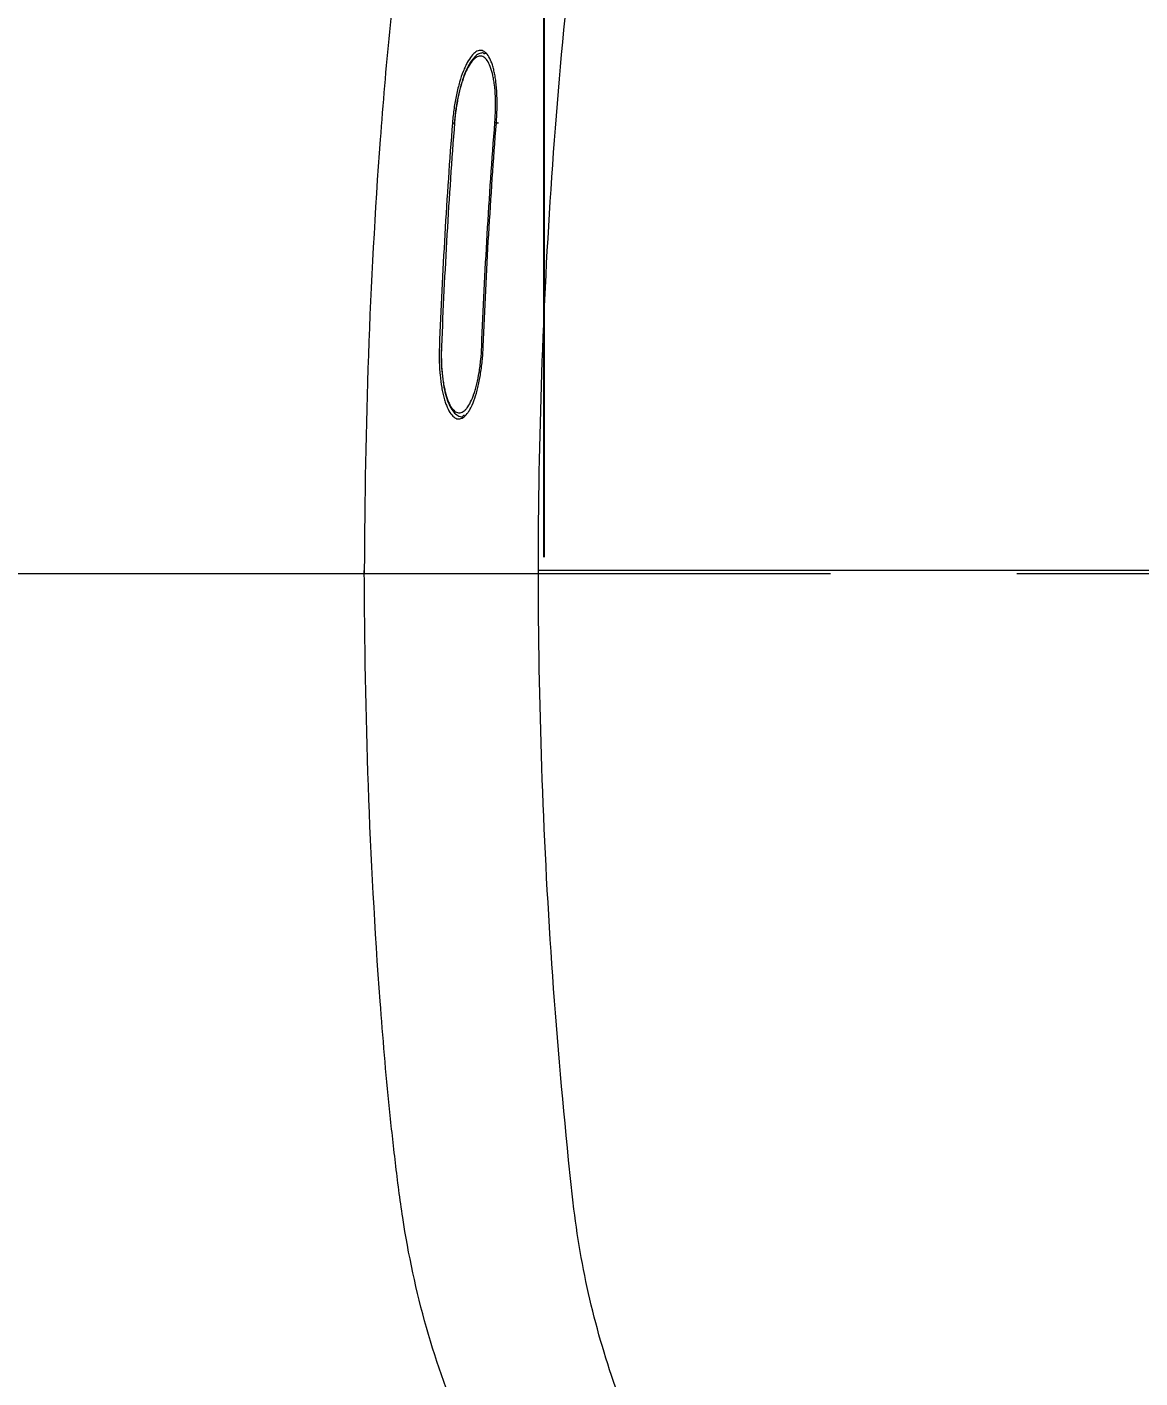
# Model space of a CAD drawing. Extents: x 2963 to 9049, y -570 to 1982.
# Drawn here: x 3151.1 to 3300.3, y 1094 to 1275.1 of the extents above; entities that cross this region are included whole.
import ezdxf

# ---------------------------------------------------------------- set-up
doc = ezdxf.new("R2010")
doc.units = 0
doc.header["$LTSCALE"] = 20
doc.header["$MEASUREMENT"] = 0
doc.linetypes.add('CENTER', pattern=[2, 1.25, -0.25, 0.25, -0.25])
doc.layers.get('0').update_dxf_attribs({"linetype": 'CONTINUOUS'})
doc.layers.get('DEFPOINTS').update_dxf_attribs({"linetype": 'CONTINUOUS'})
doc.layers.add('1', color=7, linetype='CONTINUOUS')
doc.styles.get("Standard").update_dxf_attribs({"font": 'NanumGothic.ttf'})
doc.dimstyles.get("Standard").update_dxf_attribs({"dimtxt": 2.7, "dimasz": 2.5, "dimexe": 1.5, "dimexo": 1.5, "dimgap": 1.5, "dimtad": 1, "dimdec": 0, "dimlfac": 10, "dimzin": 0, "dimdsep": 46, "dimtxsty": 'Standard', "dimcen": 0, "dimclrt": 2, "dimadec": 0, "dimazin": 0, "dimtfac": 1, "dimtdec": 0, "dimtmove": 0, "dimatfit": 3, "dimfxl": 0, "dimtolj": 1, "dimtzin": 0, "dimarcsym": 0})

# ---------------------------------------------------------------- blocks, each defined once
blk = doc.blocks.new('*D41')
at = {"color": 3, "lineweight": -2}
for p, q in [((3121.31, 1203.62), (3121.31, 1534.65)), ((3855.19, 1203.62), (3855.19, 1534.65)), ((3145.31, 1528.65), (3831.19, 1528.65))]:
    blk.add_line(p, q, dxfattribs=at)
at = {"color": 3}
for points in [[(3145.31, 1532.65), (3145.31, 1524.65), (3121.31, 1528.65)], [(3831.19, 1532.65), (3831.19, 1524.65), (3855.19, 1528.65)]]:
    blk.add_solid(points, dxfattribs=at)
at = {"layer": 'DEFPOINTS', "color": 0}
for p in [(3855.19, 1528.65), (3121.31, 1201.82), (3855.19, 1201.82)]:
    blk.add_point(p, dxfattribs=at)
at = {"color": 2, "insert": (3488.25, 1553.73), "char_height": 24, "attachment_point": 5}
blk.add_mtext('\\A1;735', dxfattribs=at)
blk = doc.blocks.new('*D42')
at = {"color": 3, "lineweight": -2}
for p, q in [((3220.39, 1204.08), (3220.39, 1476.18)), ((3855.17, 1204.08), (3855.17, 1476.18)), ((3244.39, 1470.18), (3831.17, 1470.18))]:
    blk.add_line(p, q, dxfattribs=at)
at = {"color": 3}
for points in [[(3244.39, 1474.18), (3244.39, 1466.18), (3220.39, 1470.18)], [(3831.17, 1474.18), (3831.17, 1466.18), (3855.17, 1470.18)]]:
    blk.add_solid(points, dxfattribs=at)
at = {"layer": 'DEFPOINTS', "color": 0}
for p in [(3855.17, 1470.18), (3220.39, 1202.28, 0), (3855.17, 1202.28, 0)]:
    blk.add_point(p, dxfattribs=at)
at = {"color": 2, "insert": (3537.78, 1495.26), "char_height": 24, "attachment_point": 5}
blk.add_mtext('\\A1;635', dxfattribs=at)

msp = doc.modelspace()

# ---------------------------------------------------------------- linework, layer by layer
at = {"color": 7, "linetype": 'Continuous', "lineweight": 15}
msp.add_line((3208.11, 1262.28, 0), (3208.38, 1262.28, 0), dxfattribs=at)
at = {"color": 7, "linetype": 'Continuous', "lineweight": 15, "elevation": 0, "flags": 128}
for points in [[(3213.8, 1262.32), (3213.83, 1262.31), (3213.87, 1262.31), (3213.92, 1262.31), (3213.98, 1262.3), (3214.05, 1262.3), (3214.12, 1262.29), (3214.2, 1262.28), (3214.28, 1262.28)], [(3212.19, 1232.29), (3212.16, 1232.29), (3212.1, 1232.29), (3212.06, 1232.3), (3212.03, 1232.3)]]:
    msp.add_lwpolyline(points, dxfattribs=at)
at = {"color": 7, "linetype": 'Continuous', "lineweight": 0}
msp.add_ellipse((3226.12, 1202.42, 0), major_axis=(-29.82, 0), ratio=0.988764, start_param=6.287706, end_param=6.303435, dxfattribs=at)
at = {"color": 7, "linetype": 'Continuous', "lineweight": 15}
for points, knots in [([(3219.64, 1202.28, 0), (3219.64, 1219.88, 0), (3220.24, 1237.45, 0), (3222.04, 1263.77, 0), (3222.79, 1272.54, 0), (3223.8, 1282.38, 0), (3223.92, 1283.48, 0), (3224.09, 1285.12, 0), (3224.15, 1285.66, 0), (3224.27, 1286.76, 0), (3224.33, 1287.3, 0), (3224.66, 1290.03, 0), (3224.99, 1292.21, 0), (3225.77, 1296.54, 0), (3226.22, 1298.69, 0), (3227.25, 1302.96, 0), (3227.83, 1305.09, 0), (3229.76, 1311.39, 0), (3231.28, 1315.5, 0), (3233.92, 1321.53, 0), (3234.87, 1323.52, 0), (3236.86, 1327.42, 0), (3237.91, 1329.32, 0), (3241.2, 1334.94, 0), (3243.6, 1338.53, 0), (3248.79, 1345.41, 0), (3251.58, 1348.7, 0), (3256.08, 1353.41, 0), (3257.63, 1354.94, 0), (3260.03, 1357.18, 0), (3260.84, 1357.92, 0), (3262.49, 1359.36, 0), (3263.32, 1360.07, 0), (3267.53, 1363.56, 0), (3271, 1366.18, 0), (3278.16, 1371.09, 0), (3281.84, 1373.37, 0), (3289.42, 1377.62, 0), (3293.31, 1379.57, 0), (3297.32, 1381.36, 0)], [0, 0, 0, 0, 0.25, 0.25, 0.375, 0.375, 0.390625, 0.390625, 0.398438, 0.398438, 0.40625, 0.40625, 0.4375, 0.4375, 0.46875, 0.46875, 0.5, 0.5, 0.5625, 0.5625, 0.59375, 0.59375, 0.625, 0.625, 0.6875, 0.6875, 0.75, 0.75, 0.78125, 0.78125, 0.796875, 0.796875, 0.8125, 0.8125, 0.875, 0.875, 0.9375, 0.9375, 1, 1, 1, 1]), ([(3209.7, 1318.01, 0), (3207.74, 1313.44, 0), (3204.3, 1303.84, 0), (3201.68, 1291.45, 0), (3200.46, 1281.66, 0), (3199.39, 1272.04, 0), (3197.16, 1245.62, 0), (3196.35, 1221.49, 0), (3196.3, 1202.29, 0)], [0, 0, 0, 0, 0.125, 0.25, 0.3125, 0.375, 0.5, 1, 1, 1, 1]), ([(3214, 1262.28, 0), (3214.05, 1262.93, 0), (3214.08, 1263.58, 0), (3214.1, 1264.53, 0), (3214.1, 1264.84, 0), (3214.09, 1265.47, 0), (3214.09, 1265.77, 0), (3214.04, 1266.67, 0), (3214, 1267.24, 0), (3213.9, 1268.04, 0), (3213.86, 1268.3, 0), (3213.78, 1268.8, 0), (3213.73, 1269.03, 0), (3213.63, 1269.47, 0), (3213.57, 1269.68, 0), (3213.46, 1270.08, 0), (3213.39, 1270.27, 0), (3213.19, 1270.78, 0), (3213.04, 1271.07, 0), (3212.73, 1271.53, 0), (3212.56, 1271.7, 0), (3212.21, 1271.93, 0), (3212.02, 1271.99, 0), (3211.74, 1271.97, 0), (3211.64, 1271.95, 0), (3211.45, 1271.89, 0), (3211.35, 1271.84, 0), (3211.06, 1271.65, 0), (3210.86, 1271.46, 0), (3210.47, 1270.98, 0), (3210.28, 1270.69, 0), (3210, 1270.17, 0), (3209.91, 1269.99, 0), (3209.73, 1269.6, 0), (3209.64, 1269.39, 0), (3209.38, 1268.72, 0), (3209.21, 1268.24, 0), (3208.99, 1267.46, 0), (3208.92, 1267.19, 0), (3208.78, 1266.63, 0), (3208.71, 1266.33, 0), (3208.52, 1265.45, 0), (3208.42, 1264.84, 0), (3208.24, 1263.59, 0), (3208.16, 1262.93, 0), (3208.11, 1262.28, 0)], [0, 0, 0, 0, 0.0625, 0.0625, 0.09375, 0.09375, 0.125, 0.125, 0.1875, 0.1875, 0.21875, 0.21875, 0.25, 0.25, 0.28125, 0.28125, 0.3125, 0.3125, 0.375, 0.375, 0.4375, 0.4375, 0.5, 0.5, 0.53125, 0.53125, 0.5625, 0.5625, 0.625, 0.625, 0.6875, 0.6875, 0.71875, 0.71875, 0.75, 0.75, 0.8125, 0.8125, 0.84375, 0.84375, 0.875, 0.875, 0.9375, 0.9375, 1, 1, 1, 1]), ([(3212.27, 1271.65, 0), (3212.1, 1271.64, 0), (3211.72, 1271.6, 0), (3211.18, 1271.22, 0), (3210.62, 1270.58, 0), (3210.07, 1269.64, 0), (3209.57, 1268.42, 0), (3209.13, 1267, 0), (3208.78, 1265.44, 0), (3208.52, 1263.79, 0), (3208.38, 1262.64, 0), (3208.36, 1262.06, 0), (3208.36, 1262.04, 0)], [0, 0, 0, 0, 0.076309, 0.175431, 0.287699, 0.411611, 0.533306, 0.652422, 0.76911, 0.883395, 0.996247, 1, 1, 1, 1]), ([(3213.8, 1262.32, 0), (3213.85, 1262.92, 0), (3213.88, 1263.52, 0), (3213.9, 1264.68, 0), (3213.9, 1265.25, 0), (3213.84, 1266.36, 0), (3213.8, 1266.88, 0), (3213.71, 1267.61, 0), (3213.67, 1267.85, 0), (3213.6, 1268.3, 0), (3213.55, 1268.52, 0), (3213.41, 1269.13, 0), (3213.3, 1269.5, 0), (3213.06, 1270.12, 0), (3212.92, 1270.39, 0), (3212.63, 1270.82, 0), (3212.48, 1270.97, 0), (3212.24, 1271.13, 0), (3212.15, 1271.17, 0), (3211.98, 1271.22, 0), (3211.9, 1271.23, 0), (3211.64, 1271.22, 0), (3211.46, 1271.15, 0), (3211.19, 1270.98, 0), (3211.1, 1270.91, 0), (3210.92, 1270.74, 0), (3210.83, 1270.64, 0), (3210.56, 1270.32, 0), (3210.39, 1270.05, 0), (3210.04, 1269.41, 0), (3209.87, 1269.05, 0), (3209.64, 1268.44, 0), (3209.56, 1268.23, 0), (3209.41, 1267.78, 0), (3209.34, 1267.55, 0), (3209.13, 1266.82, 0), (3209, 1266.31, 0), (3208.83, 1265.5, 0), (3208.78, 1265.22, 0), (3208.68, 1264.66, 0), (3208.63, 1264.37, 0), (3208.51, 1263.51, 0), (3208.44, 1262.92, 0), (3208.4, 1262.32, 0)], [0, 0, 0, 0, 0.0625, 0.0625, 0.125, 0.125, 0.1875, 0.1875, 0.21875, 0.21875, 0.25, 0.25, 0.3125, 0.3125, 0.375, 0.375, 0.4375, 0.4375, 0.46875, 0.46875, 0.5, 0.5, 0.5625, 0.5625, 0.59375, 0.59375, 0.625, 0.625, 0.6875, 0.6875, 0.75, 0.75, 0.78125, 0.78125, 0.8125, 0.8125, 0.875, 0.875, 0.90625, 0.90625, 0.9375, 0.9375, 1, 1, 1, 1]), ([(3208.11, 1262.28, 0), (3207.72, 1257.29, 0), (3207.38, 1252.29, 0), (3206.8, 1242.29, 0), (3206.56, 1237.28, 0), (3206.36, 1232.28, 0)], [0, 0, 0, 0, 0.5, 0.5, 1, 1, 1, 1]), ([(3208.4, 1262.32, 0), (3208, 1257.32, 0), (3207.67, 1252.32, 0), (3207.08, 1242.31, 0), (3206.84, 1237.31, 0), (3206.64, 1232.3, 0)], [0, 0, 0, 0, 0.5, 0.5, 1, 1, 1, 1]), ([(3212.03, 1232.3, 0), (3212.23, 1237.31, 0), (3212.48, 1242.31, 0), (3213.07, 1252.32, 0), (3213.41, 1257.32, 0), (3213.8, 1262.32, 0)], [0, 0, 0, 0, 0.5, 0.5, 1, 1, 1, 1]), ([(3212.24, 1232.28, 0), (3212.43, 1237.28, 0), (3212.68, 1242.29, 0), (3213.27, 1252.29, 0), (3213.61, 1257.29, 0), (3214, 1262.28, 0)], [0, 0, 0, 0, 0.5, 0.5, 1, 1, 1, 1]), ([(3206.36, 1232.28, 0), (3206.33, 1231.62, 0), (3206.33, 1230.98, 0), (3206.35, 1230.03, 0), (3206.37, 1229.72, 0), (3206.4, 1229.09, 0), (3206.43, 1228.79, 0), (3206.51, 1227.89, 0), (3206.58, 1227.33, 0), (3206.72, 1226.53, 0), (3206.77, 1226.27, 0), (3206.88, 1225.78, 0), (3206.94, 1225.55, 0), (3207.06, 1225.11, 0), (3207.12, 1224.9, 0), (3207.26, 1224.5, 0), (3207.33, 1224.32, 0), (3207.56, 1223.8, 0), (3207.72, 1223.51, 0), (3208.06, 1223.05, 0), (3208.23, 1222.87, 0), (3208.6, 1222.63, 0), (3208.78, 1222.58, 0), (3209.06, 1222.58, 0), (3209.16, 1222.6, 0), (3209.35, 1222.66, 0), (3209.44, 1222.71, 0), (3209.72, 1222.89, 0), (3209.91, 1223.07, 0), (3210.18, 1223.43, 0), (3210.27, 1223.56, 0), (3210.45, 1223.85, 0), (3210.54, 1224.01, 0), (3210.79, 1224.52, 0), (3210.95, 1224.91, 0), (3211.26, 1225.81, 0), (3211.4, 1226.29, 0), (3211.58, 1227.08, 0), (3211.64, 1227.35, 0), (3211.76, 1227.92, 0), (3211.81, 1228.21, 0), (3211.95, 1229.1, 0), (3212.04, 1229.71, 0), (3212.16, 1230.97, 0), (3212.21, 1231.62, 0), (3212.24, 1232.28, 0)], [0, 0, 0, 0, 0.0625, 0.0625, 0.09375, 0.09375, 0.125, 0.125, 0.1875, 0.1875, 0.21875, 0.21875, 0.25, 0.25, 0.28125, 0.28125, 0.3125, 0.3125, 0.375, 0.375, 0.4375, 0.4375, 0.5, 0.5, 0.53125, 0.53125, 0.5625, 0.5625, 0.625, 0.625, 0.65625, 0.65625, 0.6875, 0.6875, 0.75, 0.75, 0.8125, 0.8125, 0.84375, 0.84375, 0.875, 0.875, 0.9375, 0.9375, 1, 1, 1, 1]), ([(3206.62, 1231.9, 0), (3206.61, 1231.61, 0), (3206.58, 1230.78, 0), (3206.64, 1229.41, 0), (3206.79, 1227.88, 0), (3207.03, 1226.48, 0), (3207.35, 1225.26, 0), (3207.76, 1224.24, 0), (3208.24, 1223.49, 0), (3208.79, 1223.04, 0), (3209.26, 1222.84, 0), (3209.49, 1222.89, 0), (3209.52, 1222.9, 0)], [0, 0, 0, 0, 0.059466, 0.175188, 0.291858, 0.409287, 0.528697, 0.650223, 0.776177, 0.885947, 0.984339, 1, 1, 1, 1]), ([(3206.64, 1232.3, 0), (3206.62, 1231.7, 0), (3206.61, 1231.09, 0), (3206.64, 1229.93, 0), (3206.68, 1229.36, 0), (3206.75, 1228.54, 0), (3206.78, 1228.27, 0), (3206.85, 1227.75, 0), (3206.89, 1227.5, 0), (3206.97, 1227.02, 0), (3207.02, 1226.78, 0), (3207.12, 1226.33, 0), (3207.17, 1226.12, 0), (3207.34, 1225.5, 0), (3207.46, 1225.14, 0), (3207.67, 1224.67, 0), (3207.74, 1224.52, 0), (3207.89, 1224.26, 0), (3207.96, 1224.14, 0), (3208.2, 1223.82, 0), (3208.36, 1223.66, 0), (3208.69, 1223.44, 0), (3208.86, 1223.39, 0), (3209.21, 1223.39, 0), (3209.38, 1223.45, 0), (3209.64, 1223.62, 0), (3209.73, 1223.69, 0), (3209.9, 1223.85, 0), (3209.98, 1223.95, 0), (3210.23, 1224.27, 0), (3210.39, 1224.54, 0), (3210.71, 1225.18, 0), (3210.86, 1225.54, 0), (3211.07, 1226.15, 0), (3211.13, 1226.36, 0), (3211.26, 1226.81, 0), (3211.32, 1227.05, 0), (3211.5, 1227.77, 0), (3211.6, 1228.29, 0), (3211.74, 1229.1, 0), (3211.78, 1229.38, 0), (3211.85, 1229.95, 0), (3211.88, 1230.24, 0), (3211.97, 1231.11, 0), (3212.01, 1231.7, 0), (3212.03, 1232.3, 0)], [0, 0, 0, 0, 0.0625, 0.0625, 0.125, 0.125, 0.15625, 0.15625, 0.1875, 0.1875, 0.21875, 0.21875, 0.25, 0.25, 0.3125, 0.3125, 0.34375, 0.34375, 0.375, 0.375, 0.4375, 0.4375, 0.5, 0.5, 0.5625, 0.5625, 0.59375, 0.59375, 0.625, 0.625, 0.6875, 0.6875, 0.75, 0.75, 0.78125, 0.78125, 0.8125, 0.8125, 0.875, 0.875, 0.90625, 0.90625, 0.9375, 0.9375, 1, 1, 1, 1]), ([(3209.7, 1086.55, 0), (3207.74, 1091.12, 0), (3204.3, 1100.72, 0), (3201.68, 1113.11, 0), (3200.46, 1122.9, 0), (3199.39, 1132.52, 0), (3197.16, 1158.93, 0), (3196.35, 1183.07, 0), (3196.3, 1202.27, 0)], [0, 0, 0, 0, 0.125, 0.25, 0.3125, 0.375, 0.5, 1, 1, 1, 1]), ([(3297.32, 1023.2, 0), (3293.31, 1024.99, 0), (3289.42, 1026.94, 0), (3281.85, 1031.18, 0), (3278.18, 1033.45, 0), (3271.07, 1038.33, 0), (3267.62, 1040.93, 0), (3262.61, 1045.07, 0), (3260.98, 1046.5, 0), (3257.78, 1049.46, 0), (3256.22, 1051, 0), (3253.94, 1053.39, 0), (3253.19, 1054.19, 0), (3251.71, 1055.83, 0), (3250.99, 1056.65, 0), (3248.86, 1059.15, 0), (3247.5, 1060.86, 0), (3243.56, 1066.08, 0), (3241.15, 1069.7, 0), (3237.85, 1075.34, 0), (3236.8, 1077.26, 0), (3235.31, 1080.18, 0), (3234.82, 1081.17, 0), (3233.88, 1083.16, 0), (3233.43, 1084.16, 0), (3231.22, 1089.21, 0), (3229.71, 1093.32, 0), (3227.17, 1101.66, 0), (3226.15, 1105.9, 0), (3224.99, 1112.34, 0), (3224.66, 1114.51, 0), (3224.33, 1117.23, 0), (3224.27, 1117.78, 0), (3224.15, 1118.87, 0), (3224.1, 1119.42, 0), (3223.92, 1121.06, 0), (3223.8, 1122.16, 0), (3222.79, 1132.01, 0), (3222.04, 1140.77, 0), (3220.24, 1167.09, 0), (3219.64, 1184.67, 0), (3219.64, 1202.28, 0)], [0, 0, 0, 0, 0.0625, 0.0625, 0.125, 0.125, 0.1875, 0.1875, 0.21875, 0.21875, 0.25, 0.25, 0.265625, 0.265625, 0.28125, 0.28125, 0.3125, 0.3125, 0.375, 0.375, 0.40625, 0.40625, 0.421875, 0.421875, 0.4375, 0.4375, 0.5, 0.5, 0.5625, 0.5625, 0.59375, 0.59375, 0.601563, 0.601563, 0.609375, 0.609375, 0.625, 0.625, 0.75, 0.75, 1, 1, 1, 1]), ([(3220.39, 1202.28, 0), (3220.22, 1202.28, 0), (3220.06, 1202.28, 0), (3219.8, 1202.28, 0), (3219.7, 1202.28, 0), (3219.64, 1202.28, 0)], [0, 0, 0, 0, 0.5, 0.5, 1, 1, 1, 1])]:
    msp.add_open_spline(points, degree=3, knots=knots, dxfattribs=at)
for points, degree in [([(3212.28, 1271.54, 0), (3212.6, 1271.62, 0)], 1), ([(3209.71, 1223.05, 0), (3209.52, 1223, 0)], 1), ([(3310.46, 1202.28, 0), (3278.69, 1202.28, 0), (3248.67, 1202.28, 0), (3220.39, 1202.28, 0)], 3)]:
    msp.add_open_spline(points, degree=degree, dxfattribs=at)
at = {"layer": '1', "color": 1, "linetype": 'CENTER', "lineweight": 0, "ltscale": 5}
msp.add_line((3858.77, 1201.82), (3113.56, 1201.82), dxfattribs=at)
at = {"layer": '1', "color": 7, "linetype": 'Continuous'}
for points in [[(3121.31, 1201.82), (3121.29, 1218.48), (3121.83, 1235.61), (3122.85, 1254.56), (3123, 1257.25), (3123.53, 1263.75), (3123.91, 1267.55), (3125.01, 1274.75), (3125.73, 1278.16), (3128.33, 1288.6), (3130.69, 1295.36), (3136.57, 1308.39), (3140.09, 1314.64), (3146.45, 1323.88), (3148.92, 1327.1), (3151.55, 1330.2)], [(3121.31, 1201.82), (3121.29, 1185.17), (3121.83, 1168.04), (3122.85, 1149.09), (3123, 1146.39), (3123.53, 1139.9), (3123.91, 1136.1), (3125.01, 1128.89), (3125.73, 1125.49), (3128.33, 1115.05), (3130.69, 1108.29), (3136.57, 1095.25), (3140.09, 1089), (3146.45, 1079.77), (3148.92, 1076.54), (3151.55, 1073.45)]]:
    msp.add_open_spline(points, degree=3, knots=[0, 0, 0, 0, 0.3999648, 0.3999648, 0.4669806, 0.4669806, 0.5339964, 0.5339964, 0.6010122, 0.6010122, 0.7350438, 0.7350438, 0.8690754, 0.8690754, 0.9452291, 0.9452291, 0.9452291, 0.9452291], dxfattribs=at)

# ---------------------------------------------------------------- dimensions: what is measured, and where the dimension line sits
dim = msp.add_linear_dim(base=(3855.19, 1528.65), p1=(3121.31, 1201.82), p2=(3855.19, 1201.82), text='735', dimstyle='Standard', override={"dimscale": 1.2, "dimtxt": 20, "dimasz": 20, "dimexe": 5, "dimgap": 10, "dimtih": 1, "dimtoh": 1, "dimlfac": 1, "dimzin": 12, "dimclrd": 3, "dimclre": 3, "dimazin": 2, "dimarcsym": 1})
dim.commit()
dim.dimension.update_dxf_attribs({"geometry": '*D41', "text_midpoint": (3488.25, 1528.65), "dimtype": 160})
dim = msp.add_linear_dim(base=(3855.17, 1470.18), p1=(3220.39, 1202.28, 0), p2=(3855.17, 1202.28, 0), dimstyle='Standard', override={"dimscale": 1.2, "dimtxt": 20, "dimasz": 20, "dimexe": 5, "dimgap": 10, "dimtih": 1, "dimtoh": 1, "dimlfac": 1, "dimzin": 12, "dimclrd": 3, "dimclre": 3, "dimazin": 2, "dimarcsym": 1})
dim.commit()
dim.dimension.update_dxf_attribs({"geometry": '*D42', "text_midpoint": (3537.78, 1470.18), "dimtype": 160})

doc.saveas('drawing.dxf')
